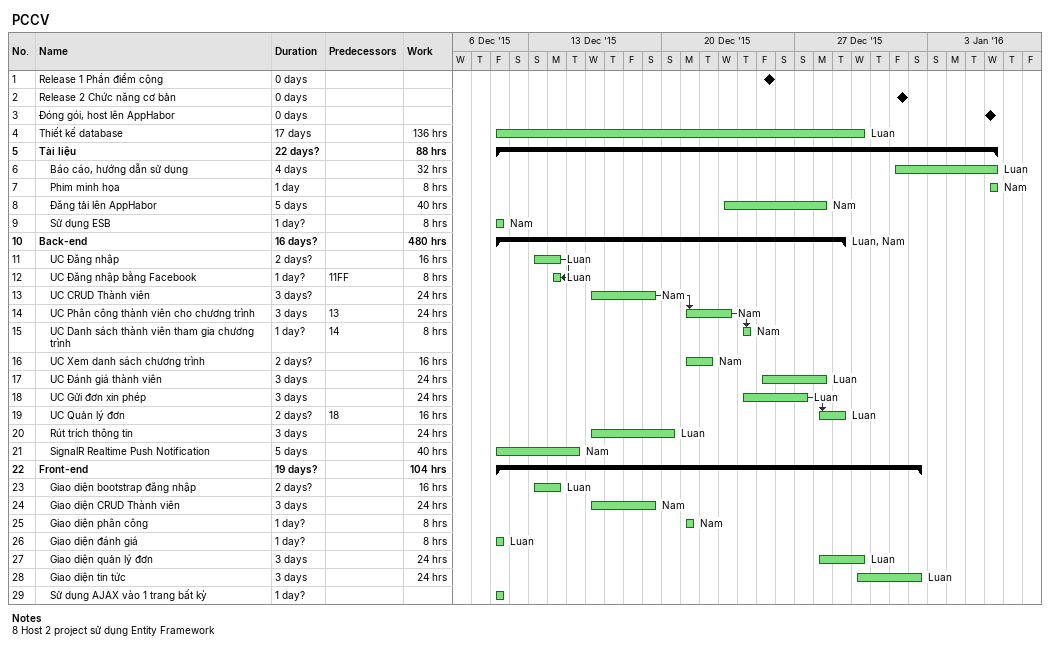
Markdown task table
PCCV

| ID | Level | Task | Duration | Start | Finish | Predecessors | Resources | Work (h) |
|---|---|---|---|---|---|---|---|---|
| 1 | 1 | Release 1 Phần điểm cộng | 0d | 2015-12-25 | 2015-12-25 |  |  |  |
| 2 | 1 | Release 2 Chức năng cơ bản | 0d | 2016-01-01 | 2016-01-01 |  |  |  |
| 3 | 1 | Đóng gói, host lên AppHabor | 0d | 2016-01-06 | 2016-01-06 |  |  |  |
| 4 | 1 | Thiết kế database | 17d | 2015-12-11 | 2015-12-30 |  | Luan | 136 |
| 5 | 1 | **Tài liệu** | 22d? | 2015-12-11 | 2016-01-06 |  |  | 88 |
| 6 | 2 | Báo cáo, hướng dẫn sử dụng | 4d | 2016-01-01 | 2016-01-06 |  | Luan | 32 |
| 7 | 2 | Phim minh họa | 1d | 2016-01-06 | 2016-01-06 |  | Nam | 8 |
| 8 | 2 | Đăng tải lên AppHabor | 5d | 2015-12-23 | 2015-12-28 |  | Nam | 40 |
| 9 | 2 | Sử dụng ESB | 1d? | 2015-12-11 | 2015-12-11 |  | Nam | 8 |
| 10 | 1 | **Back-end** | 16d? | 2015-12-11 | 2015-12-29 |  | Luan, Nam | 480 |
| 11 | 2 | UC Đăng nhập | 2d? | 2015-12-13 | 2015-12-14 |  | Luan | 16 |
| 12 | 2 | UC Đăng nhập bằng Facebook | 1d? | 2015-12-14 | 2015-12-14 | 11FF | Luan | 8 |
| 13 | 2 | UC CRUD Thành viên | 3d? | 2015-12-16 | 2015-12-19 |  | Nam | 24 |
| 14 | 2 | UC Phân công thành viên cho chương trình | 3d | 2015-12-21 | 2015-12-23 | 13 | Nam | 24 |
| 15 | 2 | UC Danh sách thành viên tham gia chương trình | 1d? | 2015-12-24 | 2015-12-24 | 14 | Nam | 8 |
| 16 | 2 | UC Xem danh sách chương trình | 2d? | 2015-12-21 | 2015-12-22 |  | Nam | 16 |
| 17 | 2 | UC Đánh giá thành viên | 3d | 2015-12-25 | 2015-12-28 |  | Luan | 24 |
| 18 | 2 | UC Gửi đơn xin phép | 3d | 2015-12-24 | 2015-12-27 |  | Luan | 24 |
| 19 | 2 | UC Quản lý đơn | 2d? | 2015-12-28 | 2015-12-29 | 18 | Luan | 16 |
| 20 | 2 | Rút trích thông tin | 3d | 2015-12-16 | 2015-12-20 |  | Luan | 24 |
| 21 | 2 | SignalR Realtime Push Notification | 5d | 2015-12-11 | 2015-12-15 |  | Nam | 40 |
| 22 | 1 | **Front-end** | 19d? | 2015-12-11 | 2016-01-02 |  |  | 104 |
| 23 | 2 | Giao diện bootstrap đăng nhập | 2d? | 2015-12-13 | 2015-12-14 |  | Luan | 16 |
| 24 | 2 | Giao diện CRUD Thành viên | 3d | 2015-12-16 | 2015-12-19 |  | Nam | 24 |
| 25 | 2 | Giao diện phân công | 1d? | 2015-12-21 | 2015-12-21 |  | Nam | 8 |
| 26 | 2 | Giao diện đánh giá | 1d? | 2015-12-11 | 2015-12-11 |  | Luan | 8 |
| 27 | 2 | Giao diện quản lý đơn | 3d | 2015-12-28 | 2015-12-30 |  | Luan | 24 |
| 28 | 2 | Giao diện tin tức | 3d | 2015-12-30 | 2016-01-02 |  | Luan | 24 |
| 29 | 2 | Sử dụng AJAX vào 1 trang bất kỳ | 1d? | 2015-12-11 | 2015-12-11 |  |  |  |

Notes
- 8: Host 2 project sử dụng Entity Framework
